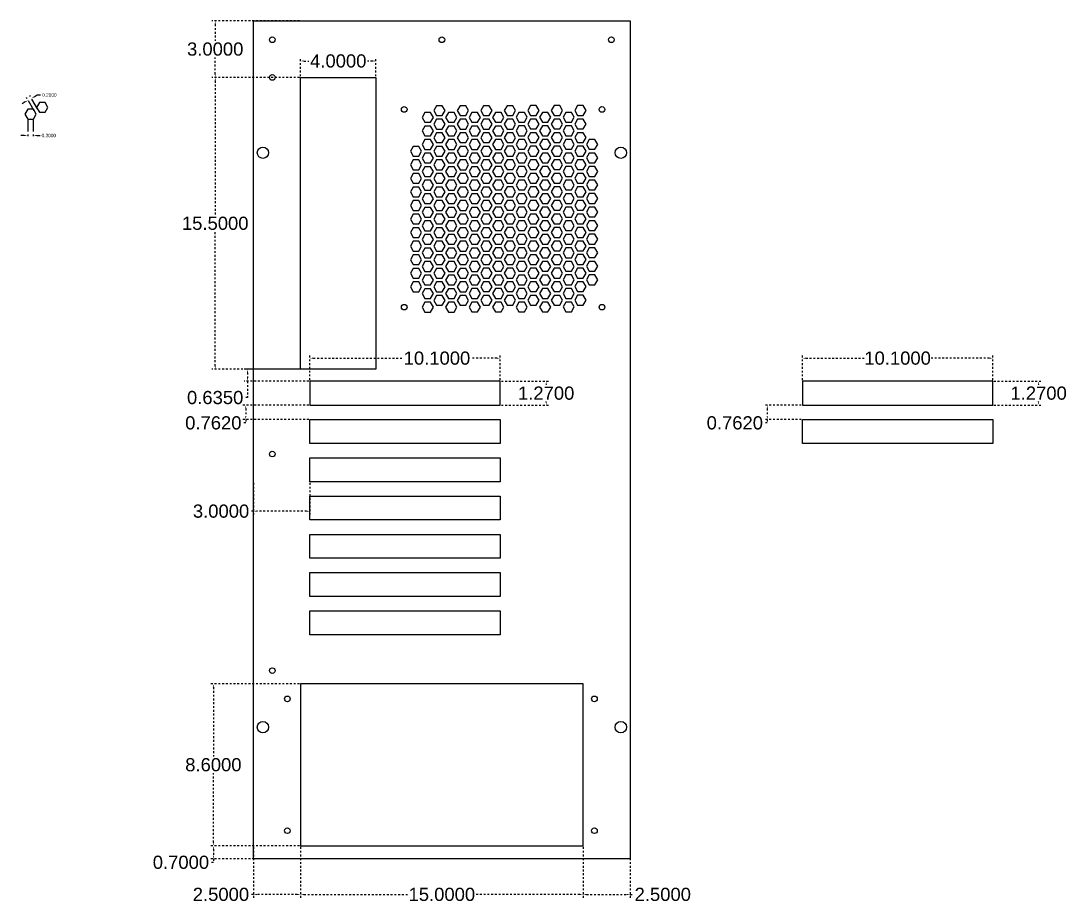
# Model space of a CAD drawing. Header units: millimetres. Extents: x 6 to 224, y 4 to 53.
# Drawn here: x 168.1 to 223.6, y 5.8 to 52.7 of the extents above; entities that cross this region are included whole.
import ezdxf

# ---------------------------------------------------------------- set-up
doc = ezdxf.new("R2010")
doc.units = ezdxf.units.MM
doc.header["$MEASUREMENT"] = 0
doc.linetypes.add('ACAD_ISO10W100', pattern=[18, 12, -3, 0, -3])
doc.layers.add('dim', color=3, linetype='ACAD_ISO10W100')
doc.layers.add('schita', color=2, linetype='Continuous')
doc.styles.get("Standard").update_dxf_attribs({"font": 'arial.ttf'})
doc.dimstyles.get("Standard").update_dxf_attribs({"dimtxt": 0.18, "dimasz": 0.18, "dimexe": 0.18, "dimexo": 0.0625, "dimgap": 0.09, "dimtad": 0, "dimtih": 1, "dimtoh": 1, "dimdec": 4, "dimzin": 0, "dimdsep": 46, "dimtxsty": 'Standard', "dimcen": 0.09, "dimadec": 0, "dimazin": 0, "dimtfac": 1, "dimtdec": 4, "dimtofl": 0, "dimtmove": 0, "dimatfit": 3, "dimfxl": 1, "dimtolj": 1, "dimtzin": 0, "dimarcsym": 0})

# ---------------------------------------------------------------- blocks, each defined once
blk = doc.blocks.new('*D5')
at = {"layer": 'dim', "color": 0, "lineweight": -2, "ltscale": 0.05, "transparency": 16777216}
for p, q in [((168.423, 47.383), (168.423, 46.391)), ((168.723, 47.383), (168.723, 46.391)), ((168.243, 46.571), (168.063, 46.571)), ((168.903, 46.571), (169.083, 46.571))]:
    blk.add_line(p, q, dxfattribs=at)
at = {"layer": 'dim', "color": 0, "ltscale": 0.05, "transparency": 16777216}
for points in [[(168.243, 46.601), (168.243, 46.541), (168.423, 46.571)], [(168.903, 46.601), (168.903, 46.541), (168.723, 46.571)]]:
    blk.add_solid(points, dxfattribs=at)
at = {"layer": 'dim', "color": 0, "ltscale": 0.05, "transparency": 16777216, "insert": (169.547, 46.571), "char_height": 0.18, "attachment_point": 5}
blk.add_mtext('\\A1;0.3000', dxfattribs=at)
blk = doc.blocks.new('*D6')
at = {"layer": 'dim', "color": 0, "lineweight": -2, "ltscale": 0.05, "transparency": 16777216}
for p, q in [((168.29, 48.353), (168.134, 48.263)), ((168.767, 47.889), (168.356, 48.599)), ((168.94, 47.989), (168.529, 48.699)), ((168.775, 48.634), (168.93, 48.724)), ((168.93, 48.724), (169.11, 48.724))]:
    blk.add_line(p, q, dxfattribs=at)
at = {"layer": 'dim', "color": 0, "ltscale": 0.05, "transparency": 16777216}
for points in [[(168.275, 48.379), (168.305, 48.327), (168.446, 48.443)], [(168.76, 48.66), (168.79, 48.608), (168.619, 48.544)]]:
    blk.add_solid(points, dxfattribs=at)
at = {"layer": 'dim', "color": 0, "ltscale": 0.05, "transparency": 16777216, "insert": (169.574, 48.724), "char_height": 0.18, "attachment_point": 5}
blk.add_mtext('\\A1;0.2000', dxfattribs=at)
blk = doc.blocks.new('*D7')
at = {"layer": 'dim', "color": 0, "lineweight": -2, "ltscale": 0.004, "transparency": 16777216}
for p, q in [((182.848, 49.658), (178.199, 49.658)), ((178.379, 49.478), (178.379, 42.355)), ((178.379, 34.338), (178.379, 41.46)), ((182.848, 34.158), (178.199, 34.158))]:
    blk.add_line(p, q, dxfattribs=at)
at = {"layer": 'dim', "color": 0, "ltscale": 0.004, "transparency": 16777216}
for points in [[(178.349, 49.478), (178.409, 49.478), (178.379, 49.658)], [(178.349, 34.338), (178.409, 34.338), (178.379, 34.158)]]:
    blk.add_solid(points, dxfattribs=at)
at = {"layer": 'dim', "color": 0, "ltscale": 0.004, "transparency": 16777216, "insert": (178.379, 41.908), "char_height": 0.7, "attachment_point": 5}
blk.add_mtext('\\A1;15.5000', dxfattribs=at)
blk = doc.blocks.new('*D8')
at = {"layer": 'dim', "color": 0, "lineweight": -2, "ltscale": 0.004, "transparency": 16777216}
for p, q in [((182.911, 49.72), (182.911, 50.708)), ((183.091, 50.528), (183.355, 50.528)), ((186.731, 50.528), (186.467, 50.528)), ((186.911, 49.72), (186.911, 50.708))]:
    blk.add_line(p, q, dxfattribs=at)
at = {"layer": 'dim', "color": 0, "ltscale": 0.004, "transparency": 16777216}
for points in [[(183.091, 50.558), (183.091, 50.498), (182.911, 50.528)], [(186.731, 50.558), (186.731, 50.498), (186.911, 50.528)]]:
    blk.add_solid(points, dxfattribs=at)
at = {"layer": 'dim', "color": 0, "ltscale": 0.004, "transparency": 16777216, "insert": (184.911, 50.528), "char_height": 0.7, "attachment_point": 5}
blk.add_mtext('\\A1;4.0000', dxfattribs=at)
blk = doc.blocks.new('*D9')
at = {"layer": 'dim', "color": 0, "lineweight": -2, "ltscale": 0.004, "transparency": 16777216}
for p, q in [((183.348, 34.158), (179.917, 34.158)), ((180.097, 33.978), (180.097, 33.703)), ((183.348, 33.523), (179.917, 33.523)), ((180.097, 33.523), (180.097, 32.655)), ((180.097, 32.655), (179.917, 32.655))]:
    blk.add_line(p, q, dxfattribs=at)
at = {"layer": 'dim', "color": 0, "ltscale": 0.004, "transparency": 16777216}
for points in [[(180.067, 33.978), (180.127, 33.978), (180.097, 34.158)], [(180.067, 33.703), (180.127, 33.703), (180.097, 33.523)]]:
    blk.add_solid(points, dxfattribs=at)
at = {"layer": 'dim', "color": 0, "ltscale": 0.004, "transparency": 16777216, "insert": (178.376, 32.655), "char_height": 0.7, "attachment_point": 5}
blk.add_mtext('\\A1;0.6350', dxfattribs=at)
blk = doc.blocks.new('*D10')
at = {"layer": 'dim', "color": 0, "lineweight": -2, "ltscale": 0.004, "transparency": 16777216}
for p, q in [((183.411, 33.585), (183.411, 34.928)), ((183.591, 34.748), (188.371, 34.748)), ((193.331, 34.748), (191.932, 34.748)), ((193.511, 33.585), (193.511, 34.928))]:
    blk.add_line(p, q, dxfattribs=at)
at = {"layer": 'dim', "color": 0, "ltscale": 0.004, "transparency": 16777216}
for points in [[(183.591, 34.778), (183.591, 34.718), (183.411, 34.748)], [(193.331, 34.778), (193.331, 34.718), (193.511, 34.748)]]:
    blk.add_solid(points, dxfattribs=at)
at = {"layer": 'dim', "color": 0, "ltscale": 0.004, "transparency": 16777216, "insert": (190.152, 34.748), "char_height": 0.7, "attachment_point": 5}
blk.add_mtext('\\A1;10.1000', dxfattribs=at)
blk = doc.blocks.new('*D11')
at = {"layer": 'dim', "color": 0, "lineweight": -2, "ltscale": 0.004, "transparency": 16777216}
for p, q in [((193.573, 33.523), (196.129, 33.523)), ((195.949, 33.343), (195.949, 33.335)), ((193.573, 32.253), (196.129, 32.253)), ((195.949, 32.433), (195.949, 32.44))]:
    blk.add_line(p, q, dxfattribs=at)
at = {"layer": 'dim', "color": 0, "ltscale": 0.004, "transparency": 16777216}
for points in [[(195.919, 33.343), (195.979, 33.343), (195.949, 33.523)], [(195.919, 32.433), (195.979, 32.433), (195.949, 32.253)]]:
    blk.add_solid(points, dxfattribs=at)
at = {"layer": 'dim', "color": 0, "ltscale": 0.004, "transparency": 16777216, "insert": (195.949, 32.888), "char_height": 0.7, "attachment_point": 5}
blk.add_mtext('\\A1;1.2700', dxfattribs=at)
blk = doc.blocks.new('*D12')
at = {"layer": 'dim', "color": 0, "lineweight": -2, "ltscale": 0.004, "transparency": 16777216}
for p, q in [((183.348, 32.253), (179.82, 32.253)), ((180, 32.073), (180, 31.671)), ((183.348, 31.491), (179.82, 31.491)), ((180, 31.311), (179.82, 31.311)), ((180, 31.491), (180, 31.311))]:
    blk.add_line(p, q, dxfattribs=at)
at = {"layer": 'dim', "color": 0, "ltscale": 0.004, "transparency": 16777216}
for points in [[(179.97, 32.073), (180.03, 32.073), (180, 32.253)], [(179.97, 31.671), (180.03, 31.671), (180, 31.491)]]:
    blk.add_solid(points, dxfattribs=at)
at = {"layer": 'dim', "color": 0, "ltscale": 0.004, "transparency": 16777216, "insert": (178.279, 31.311), "char_height": 0.7, "attachment_point": 5}
blk.add_mtext('\\A1;0.7620', dxfattribs=at)
blk = doc.blocks.new('*D13')
at = {"layer": 'dim', "color": 0, "lineweight": -2, "ltscale": 0.004, "transparency": 16777216}
for p, q in [((182.848, 17.458), (178.101, 17.458)), ((178.281, 17.278), (178.281, 13.605)), ((178.281, 9.038), (178.281, 12.71)), ((182.848, 8.858), (178.101, 8.858))]:
    blk.add_line(p, q, dxfattribs=at)
at = {"layer": 'dim', "color": 0, "ltscale": 0.004, "transparency": 16777216}
for points in [[(178.251, 17.278), (178.311, 17.278), (178.281, 17.458)], [(178.251, 9.038), (178.311, 9.038), (178.281, 8.858)]]:
    blk.add_solid(points, dxfattribs=at)
at = {"layer": 'dim', "color": 0, "ltscale": 0.004, "transparency": 16777216, "insert": (178.281, 13.158), "char_height": 0.7, "attachment_point": 5}
blk.add_mtext('\\A1;8.6000', dxfattribs=at)
blk = doc.blocks.new('*D14')
at = {"layer": 'dim', "color": 0, "lineweight": -2, "ltscale": 0.004, "transparency": 16777216}
for p, q in [((182.848, 8.858), (178.101, 8.858)), ((178.281, 8.678), (178.281, 8.338)), ((182.848, 8.158), (178.101, 8.158)), ((178.281, 7.978), (178.101, 7.978)), ((178.281, 8.158), (178.281, 7.978))]:
    blk.add_line(p, q, dxfattribs=at)
at = {"layer": 'dim', "color": 0, "ltscale": 0.004, "transparency": 16777216}
for points in [[(178.251, 8.678), (178.311, 8.678), (178.281, 8.858)], [(178.251, 8.338), (178.311, 8.338), (178.281, 8.158)]]:
    blk.add_solid(points, dxfattribs=at)
at = {"layer": 'dim', "color": 0, "ltscale": 0.004, "transparency": 16777216, "insert": (176.559, 7.978), "char_height": 0.7, "attachment_point": 5}
blk.add_mtext('\\A1;0.7000', dxfattribs=at)
blk = doc.blocks.new('*D15')
at = {"layer": 'dim', "color": 0, "lineweight": -2, "ltscale": 0.004, "transparency": 16777216}
for p, q in [((182.911, 8.795), (182.911, 6.094)), ((197.911, 8.795), (197.911, 6.094)), ((183.091, 6.274), (188.63, 6.274)), ((197.731, 6.274), (192.192, 6.274))]:
    blk.add_line(p, q, dxfattribs=at)
at = {"layer": 'dim', "color": 0, "ltscale": 0.004, "transparency": 16777216}
for points in [[(183.091, 6.304), (183.091, 6.244), (182.911, 6.274)], [(197.731, 6.304), (197.731, 6.244), (197.911, 6.274)]]:
    blk.add_solid(points, dxfattribs=at)
at = {"layer": 'dim', "color": 0, "ltscale": 0.004, "transparency": 16777216, "insert": (190.411, 6.274), "char_height": 0.7, "attachment_point": 5}
blk.add_mtext('\\A1;15.0000', dxfattribs=at)
blk = doc.blocks.new('*D16')
at = {"layer": 'dim', "color": 0, "lineweight": -2, "ltscale": 0.004, "transparency": 16777216}
for p, q in [((180.411, 8.795), (180.411, 6.094)), ((182.911, 8.795), (182.911, 6.094)), ((180.411, 6.274), (180.231, 6.274)), ((182.731, 6.274), (180.591, 6.274))]:
    blk.add_line(p, q, dxfattribs=at)
at = {"layer": 'dim', "color": 0, "ltscale": 0.004, "transparency": 16777216}
for points in [[(180.591, 6.304), (180.591, 6.244), (180.411, 6.274)], [(182.731, 6.304), (182.731, 6.244), (182.911, 6.274)]]:
    blk.add_solid(points, dxfattribs=at)
at = {"layer": 'dim', "color": 0, "ltscale": 0.004, "transparency": 16777216, "insert": (178.683, 6.274), "char_height": 0.7, "attachment_point": 5}
blk.add_mtext('\\A1;2.5000', dxfattribs=at)
blk = doc.blocks.new('*D17')
at = {"layer": 'dim', "color": 0, "lineweight": -2, "ltscale": 0.004, "transparency": 16777216}
for p, q in [((197.911, 8.795), (197.911, 6.094)), ((200.411, 8.795), (200.411, 6.094)), ((198.091, 6.274), (200.231, 6.274)), ((200.411, 6.274), (200.591, 6.274))]:
    blk.add_line(p, q, dxfattribs=at)
at = {"layer": 'dim', "color": 0, "ltscale": 0.004, "transparency": 16777216}
for points in [[(198.091, 6.304), (198.091, 6.244), (197.911, 6.274)], [(200.231, 6.304), (200.231, 6.244), (200.411, 6.274)]]:
    blk.add_solid(points, dxfattribs=at)
at = {"layer": 'dim', "color": 0, "ltscale": 0.004, "transparency": 16777216, "insert": (202.139, 6.274), "char_height": 0.7, "attachment_point": 5}
blk.add_mtext('\\A1;2.5000', dxfattribs=at)
blk = doc.blocks.new('*D18')
at = {"layer": 'dim', "color": 0, "lineweight": -2, "ltscale": 0.004, "transparency": 16777216}
for p, q in [((209.555, 33.585), (209.555, 34.928)), ((209.735, 34.748), (212.824, 34.748)), ((219.475, 34.748), (216.386, 34.748)), ((219.655, 33.585), (219.655, 34.928))]:
    blk.add_line(p, q, dxfattribs=at)
at = {"layer": 'dim', "color": 0, "ltscale": 0.004, "transparency": 16777216}
for points in [[(209.735, 34.778), (209.735, 34.718), (209.555, 34.748)], [(219.475, 34.778), (219.475, 34.718), (219.655, 34.748)]]:
    blk.add_solid(points, dxfattribs=at)
at = {"layer": 'dim', "color": 0, "ltscale": 0.004, "transparency": 16777216, "insert": (214.605, 34.748), "char_height": 0.7, "attachment_point": 5}
blk.add_mtext('\\A1;10.1000', dxfattribs=at)
blk = doc.blocks.new('*D19')
at = {"layer": 'dim', "color": 0, "lineweight": -2, "ltscale": 0.004, "transparency": 16777216}
for p, q in [((219.717, 33.523), (222.273, 33.523)), ((222.093, 33.343), (222.093, 33.335)), ((219.717, 32.253), (222.273, 32.253)), ((222.093, 32.433), (222.093, 32.44))]:
    blk.add_line(p, q, dxfattribs=at)
at = {"layer": 'dim', "color": 0, "ltscale": 0.004, "transparency": 16777216}
for points in [[(222.063, 33.343), (222.123, 33.343), (222.093, 33.523)], [(222.063, 32.433), (222.123, 32.433), (222.093, 32.253)]]:
    blk.add_solid(points, dxfattribs=at)
at = {"layer": 'dim', "color": 0, "ltscale": 0.004, "transparency": 16777216, "insert": (222.093, 32.888), "char_height": 0.7, "attachment_point": 5}
blk.add_mtext('\\A1;1.2700', dxfattribs=at)
blk = doc.blocks.new('*D20')
at = {"layer": 'dim', "color": 0, "lineweight": -2, "ltscale": 0.004, "transparency": 16777216}
for p, q in [((209.492, 32.253), (207.506, 32.253)), ((207.686, 32.073), (207.686, 31.671)), ((209.492, 31.491), (207.506, 31.491)), ((207.686, 31.311), (207.506, 31.311)), ((207.686, 31.491), (207.686, 31.311))]:
    blk.add_line(p, q, dxfattribs=at)
at = {"layer": 'dim', "color": 0, "ltscale": 0.004, "transparency": 16777216}
for points in [[(207.656, 32.073), (207.716, 32.073), (207.686, 32.253)], [(207.656, 31.671), (207.716, 31.671), (207.686, 31.491)]]:
    blk.add_solid(points, dxfattribs=at)
at = {"layer": 'dim', "color": 0, "ltscale": 0.004, "transparency": 16777216, "insert": (205.964, 31.311), "char_height": 0.7, "attachment_point": 5}
blk.add_mtext('\\A1;0.7620', dxfattribs=at)
blk = doc.blocks.new('*D21')
at = {"layer": 'dim', "color": 0, "lineweight": -2, "ltscale": 0.004, "transparency": 16777216}
for p, q in [((182.848, 52.658), (178.199, 52.658)), ((178.379, 52.478), (178.379, 51.605)), ((178.379, 49.838), (178.379, 50.71)), ((182.848, 49.658), (178.199, 49.658))]:
    blk.add_line(p, q, dxfattribs=at)
at = {"layer": 'dim', "color": 0, "ltscale": 0.004, "transparency": 16777216}
for points in [[(178.349, 52.478), (178.409, 52.478), (178.379, 52.658)], [(178.349, 49.838), (178.409, 49.838), (178.379, 49.658)]]:
    blk.add_solid(points, dxfattribs=at)
at = {"layer": 'dim', "color": 0, "ltscale": 0.004, "transparency": 16777216, "insert": (178.379, 51.158), "char_height": 0.7, "attachment_point": 5}
blk.add_mtext('\\A1;3.0000', dxfattribs=at)
blk = doc.blocks.new('*D22')
at = {"layer": 'dim', "color": 0, "lineweight": -2, "ltscale": 0.004, "transparency": 16777216}
for p, q in [((180.411, 28.126), (180.411, 26.443)), ((183.411, 28.126), (183.411, 26.443)), ((180.411, 26.623), (180.231, 26.623)), ((183.231, 26.623), (180.591, 26.623))]:
    blk.add_line(p, q, dxfattribs=at)
at = {"layer": 'dim', "color": 0, "ltscale": 0.004, "transparency": 16777216}
for points in [[(180.591, 26.653), (180.591, 26.593), (180.411, 26.623)], [(183.231, 26.653), (183.231, 26.593), (183.411, 26.623)]]:
    blk.add_solid(points, dxfattribs=at)
at = {"layer": 'dim', "color": 0, "ltscale": 0.004, "transparency": 16777216, "insert": (178.689, 26.623), "char_height": 0.7, "attachment_point": 5}
blk.add_mtext('\\A1;3.0000', dxfattribs=at)

msp = doc.modelspace()

# ---------------------------------------------------------------- linework, layer by layer
at = {"layer": 'schita', "ltscale": 0.05}
for points in [[(200.41086, 8.15783), (180.41086, 8.15783), (180.41086, 18.65783), (180.41086, 20.15783), (180.41086, 40.65783), (180.41086, 42.15783), (180.41086, 52.65783), (200.41086, 52.65783), (200.41086, 42.15783), (200.41086, 40.65783), (200.41086, 20.15783), (200.41086, 18.65783)], [(186.91086, 49.65783), (186.91086, 34.15783), (182.91086, 34.15783), (182.91086, 49.65783)], [(169.04647, 47.80509), (169.34647, 47.80509), (169.49647, 48.0649), (169.34647, 48.32471), (169.04647, 48.32471), (168.89647, 48.0649)], [(168.42342, 47.44502), (168.72342, 47.44502), (168.87342, 47.70482), (168.72342, 47.96463), (168.42342, 47.96463), (168.27342, 47.70482)], [(189.51086, 47.27263), (189.81086, 47.27263), (189.96086, 47.53244), (189.81086, 47.79225), (189.51086, 47.79225), (189.36086, 47.53244)], [(190.1339, 47.63271), (190.4339, 47.63271), (190.5839, 47.89252), (190.4339, 48.15232), (190.1339, 48.15232), (189.9839, 47.89252)], [(190.75778, 47.27407), (191.05778, 47.27407), (191.20778, 47.53388), (191.05778, 47.79369), (190.75778, 47.79369), (190.60778, 47.53388)], [(191.38083, 47.63415), (191.68083, 47.63415), (191.83083, 47.89396), (191.68083, 48.15376), (191.38083, 48.15376), (191.23083, 47.89396)], [(192.0047, 47.27551), (192.3047, 47.27551), (192.4547, 47.53532), (192.3047, 47.79513), (192.0047, 47.79513), (191.8547, 47.53532)], [(192.62775, 47.63559), (192.92775, 47.63559), (193.07775, 47.89539), (192.92775, 48.1552), (192.62775, 48.1552), (192.47775, 47.89539)], [(193.25163, 47.27695), (193.55163, 47.27695), (193.70163, 47.53676), (193.55163, 47.79657), (193.25163, 47.79657), (193.10163, 47.53676)], [(193.87467, 47.63703), (194.17467, 47.63703), (194.32467, 47.89683), (194.17467, 48.15664), (193.87467, 48.15664), (193.72467, 47.89683)], [(194.49855, 47.27839), (194.79855, 47.27839), (194.94855, 47.5382), (194.79855, 47.79801), (194.49855, 47.79801), (194.34855, 47.5382)], [(195.1216, 47.63847), (195.4216, 47.63847), (195.5716, 47.89827), (195.4216, 48.15808), (195.1216, 48.15808), (194.9716, 47.89827)], [(195.74547, 47.27983), (196.04547, 47.27983), (196.19547, 47.53964), (196.04547, 47.79945), (195.74547, 47.79945), (195.59547, 47.53964)], [(196.36852, 47.63991), (196.66852, 47.63991), (196.81852, 47.89971), (196.66852, 48.15952), (196.36852, 48.15952), (196.21852, 47.89971)], [(196.9924, 47.28127), (197.2924, 47.28127), (197.4424, 47.54108), (197.2924, 47.80089), (196.9924, 47.80089), (196.8424, 47.54108)], [(197.61545, 47.64135), (197.91545, 47.64135), (198.06545, 47.90115), (197.91545, 48.16096), (197.61545, 48.16096), (197.46545, 47.90115)], [(190.1339, 46.91309), (190.4339, 46.91309), (190.5839, 47.1729), (190.4339, 47.43271), (190.1339, 47.43271), (189.9839, 47.1729)], [(191.38083, 46.91453), (191.68083, 46.91453), (191.83083, 47.17434), (191.68083, 47.43415), (191.38083, 47.43415), (191.23083, 47.17434)], [(192.62775, 46.91597), (192.92775, 46.91597), (193.07775, 47.17578), (192.92775, 47.43559), (192.62775, 47.43559), (192.47775, 47.17578)], [(193.87467, 46.91741), (194.17467, 46.91741), (194.32467, 47.17722), (194.17467, 47.43703), (193.87467, 47.43703), (193.72467, 47.17722)], [(195.1216, 46.91885), (195.4216, 46.91885), (195.5716, 47.17866), (195.4216, 47.43847), (195.1216, 47.43847), (194.9716, 47.17866)], [(196.36852, 46.92029), (196.66852, 46.92029), (196.81852, 47.1801), (196.66852, 47.43991), (196.36852, 47.43991), (196.21852, 47.1801)], [(197.61545, 46.92173), (197.91545, 46.92173), (198.06545, 47.18154), (197.91545, 47.44135), (197.61545, 47.44135), (197.46545, 47.18154)], [(189.51086, 46.55302), (189.81086, 46.55302), (189.96086, 46.81283), (189.81086, 47.07263), (189.51086, 47.07263), (189.36086, 46.81283)], [(190.1339, 46.19348), (190.4339, 46.19348), (190.5839, 46.45329), (190.4339, 46.71309), (190.1339, 46.71309), (189.9839, 46.45329)], [(190.75778, 46.55446), (191.05778, 46.55446), (191.20778, 46.81426), (191.05778, 47.07407), (190.75778, 47.07407), (190.60778, 46.81426)], [(191.38083, 46.19492), (191.68083, 46.19492), (191.83083, 46.45472), (191.68083, 46.71453), (191.38083, 46.71453), (191.23083, 46.45472)], [(192.0047, 46.5559), (192.3047, 46.5559), (192.4547, 46.8157), (192.3047, 47.07551), (192.0047, 47.07551), (191.8547, 46.8157)], [(192.62775, 46.19636), (192.92775, 46.19636), (193.07775, 46.45616), (192.92775, 46.71597), (192.62775, 46.71597), (192.47775, 46.45616)], [(193.25163, 46.55734), (193.55163, 46.55734), (193.70163, 46.81714), (193.55163, 47.07695), (193.25163, 47.07695), (193.10163, 46.81714)], [(193.87467, 46.1978), (194.17467, 46.1978), (194.32467, 46.4576), (194.17467, 46.71741), (193.87467, 46.71741), (193.72467, 46.4576)], [(194.49855, 46.55878), (194.79855, 46.55878), (194.94855, 46.81858), (194.79855, 47.07839), (194.49855, 47.07839), (194.34855, 46.81858)], [(195.1216, 46.19924), (195.4216, 46.19924), (195.5716, 46.45904), (195.4216, 46.71885), (195.1216, 46.71885), (194.9716, 46.45904)], [(195.74547, 46.56022), (196.04547, 46.56022), (196.19547, 46.82002), (196.04547, 47.07983), (195.74547, 47.07983), (195.59547, 46.82002)], [(196.36852, 46.20068), (196.66852, 46.20068), (196.81852, 46.46048), (196.66852, 46.72029), (196.36852, 46.72029), (196.21852, 46.46048)], [(196.9924, 46.56166), (197.2924, 46.56166), (197.4424, 46.82146), (197.2924, 47.08127), (196.9924, 47.08127), (196.8424, 46.82146)], [(197.61545, 46.20211), (197.91545, 46.20211), (198.06545, 46.46192), (197.91545, 46.72173), (197.61545, 46.72173), (197.46545, 46.46192)], [(189.51086, 45.8334), (189.81086, 45.8334), (189.96086, 46.09321), (189.81086, 46.35302), (189.51086, 46.35302), (189.36086, 46.09321)], [(190.75778, 45.83484), (191.05778, 45.83484), (191.20778, 46.09465), (191.05778, 46.35446), (190.75778, 46.35446), (190.60778, 46.09465)], [(192.0047, 45.83628), (192.3047, 45.83628), (192.4547, 46.09609), (192.3047, 46.3559), (192.0047, 46.3559), (191.8547, 46.09609)], [(193.25163, 45.83772), (193.55163, 45.83772), (193.70163, 46.09753), (193.55163, 46.35734), (193.25163, 46.35734), (193.10163, 46.09753)], [(194.49855, 45.83916), (194.79855, 45.83916), (194.94855, 46.09897), (194.79855, 46.35878), (194.49855, 46.35878), (194.34855, 46.09897)], [(195.74547, 45.8406), (196.04547, 45.8406), (196.19547, 46.10041), (196.04547, 46.36022), (195.74547, 46.36022), (195.59547, 46.10041)], [(196.9924, 45.84204), (197.2924, 45.84204), (197.4424, 46.10185), (197.2924, 46.36166), (196.9924, 46.36166), (196.8424, 46.10185)], [(198.23932, 45.84348), (198.53932, 45.84348), (198.68932, 46.10329), (198.53932, 46.36309), (198.23932, 46.36309), (198.08932, 46.10329)], [(188.88781, 45.47333), (189.18781, 45.47333), (189.33781, 45.73314), (189.18781, 45.99294), (188.88781, 45.99294), (188.73781, 45.73314)], [(189.51086, 45.11379), (189.81086, 45.11379), (189.96086, 45.37359), (189.81086, 45.6334), (189.51086, 45.6334), (189.36086, 45.37359)], [(190.1339, 45.47386), (190.4339, 45.47386), (190.5839, 45.73367), (190.4339, 45.99348), (190.1339, 45.99348), (189.9839, 45.73367)], [(190.75778, 45.11523), (191.05778, 45.11523), (191.20778, 45.37503), (191.05778, 45.63484), (190.75778, 45.63484), (190.60778, 45.37503)], [(191.38083, 45.4753), (191.68083, 45.4753), (191.83083, 45.73511), (191.68083, 45.99492), (191.38083, 45.99492), (191.23083, 45.73511)], [(192.0047, 45.11667), (192.3047, 45.11667), (192.4547, 45.37647), (192.3047, 45.63628), (192.0047, 45.63628), (191.8547, 45.37647)], [(192.62775, 45.47674), (192.92775, 45.47674), (193.07775, 45.73655), (192.92775, 45.99636), (192.62775, 45.99636), (192.47775, 45.73655)], [(193.25163, 45.11811), (193.55163, 45.11811), (193.70163, 45.37791), (193.55163, 45.63772), (193.25163, 45.63772), (193.10163, 45.37791)], [(193.87467, 45.47818), (194.17467, 45.47818), (194.32467, 45.73799), (194.17467, 45.9978), (193.87467, 45.9978), (193.72467, 45.73799)], [(194.49855, 45.11955), (194.79855, 45.11955), (194.94855, 45.37935), (194.79855, 45.63916), (194.49855, 45.63916), (194.34855, 45.37935)], [(195.1216, 45.47962), (195.4216, 45.47962), (195.5716, 45.73943), (195.4216, 45.99924), (195.1216, 45.99924), (194.9716, 45.73943)], [(195.74547, 45.12099), (196.04547, 45.12099), (196.19547, 45.38079), (196.04547, 45.6406), (195.74547, 45.6406), (195.59547, 45.38079)], [(196.36852, 45.48106), (196.66852, 45.48106), (196.81852, 45.74087), (196.66852, 46.00068), (196.36852, 46.00068), (196.21852, 45.74087)], [(196.9924, 45.12242), (197.2924, 45.12242), (197.4424, 45.38223), (197.2924, 45.64204), (196.9924, 45.64204), (196.8424, 45.38223)], [(197.61545, 45.4825), (197.91545, 45.4825), (198.06545, 45.74231), (197.91545, 46.00211), (197.61545, 46.00211), (197.46545, 45.74231)], [(198.23932, 45.12386), (198.53932, 45.12386), (198.68932, 45.38367), (198.53932, 45.64348), (198.23932, 45.64348), (198.08932, 45.38367)], [(188.88781, 44.75371), (189.18781, 44.75371), (189.33781, 45.01352), (189.18781, 45.27333), (188.88781, 45.27333), (188.73781, 45.01352)], [(190.1339, 44.75425), (190.4339, 44.75425), (190.5839, 45.01405), (190.4339, 45.27386), (190.1339, 45.27386), (189.9839, 45.01405)], [(191.38083, 44.75569), (191.68083, 44.75569), (191.83083, 45.01549), (191.68083, 45.2753), (191.38083, 45.2753), (191.23083, 45.01549)], [(192.62775, 44.75713), (192.92775, 44.75713), (193.07775, 45.01693), (192.92775, 45.27674), (192.62775, 45.27674), (192.47775, 45.01693)], [(193.87467, 44.75857), (194.17467, 44.75857), (194.32467, 45.01837), (194.17467, 45.27818), (193.87467, 45.27818), (193.72467, 45.01837)], [(195.1216, 44.76001), (195.4216, 44.76001), (195.5716, 45.01981), (195.4216, 45.27962), (195.1216, 45.27962), (194.9716, 45.01981)], [(196.36852, 44.76144), (196.66852, 44.76144), (196.81852, 45.02125), (196.66852, 45.28106), (196.36852, 45.28106), (196.21852, 45.02125)], [(197.61545, 44.76288), (197.91545, 44.76288), (198.06545, 45.02269), (197.91545, 45.2825), (197.61545, 45.2825), (197.46545, 45.02269)], [(188.88781, 44.0341), (189.18781, 44.0341), (189.33781, 44.2939), (189.18781, 44.55371), (188.88781, 44.55371), (188.73781, 44.2939)], [(189.51086, 44.39417), (189.81086, 44.39417), (189.96086, 44.65398), (189.81086, 44.91379), (189.51086, 44.91379), (189.36086, 44.65398)], [(190.1339, 44.03463), (190.4339, 44.03463), (190.5839, 44.29444), (190.4339, 44.55425), (190.1339, 44.55425), (189.9839, 44.29444)], [(190.75778, 44.39561), (191.05778, 44.39561), (191.20778, 44.65542), (191.05778, 44.91523), (190.75778, 44.91523), (190.60778, 44.65542)], [(191.38083, 44.03607), (191.68083, 44.03607), (191.83083, 44.29588), (191.68083, 44.55569), (191.38083, 44.55569), (191.23083, 44.29588)], [(192.0047, 44.39705), (192.3047, 44.39705), (192.4547, 44.65686), (192.3047, 44.91667), (192.0047, 44.91667), (191.8547, 44.65686)], [(192.62775, 44.03751), (192.92775, 44.03751), (193.07775, 44.29732), (192.92775, 44.55713), (192.62775, 44.55713), (192.47775, 44.29732)], [(193.25163, 44.39849), (193.55163, 44.39849), (193.70163, 44.6583), (193.55163, 44.91811), (193.25163, 44.91811), (193.10163, 44.6583)], [(193.87467, 44.03895), (194.17467, 44.03895), (194.32467, 44.29876), (194.17467, 44.55857), (193.87467, 44.55857), (193.72467, 44.29876)], [(194.49855, 44.39993), (194.79855, 44.39993), (194.94855, 44.65974), (194.79855, 44.91955), (194.49855, 44.91955), (194.34855, 44.65974)], [(195.1216, 44.04039), (195.4216, 44.04039), (195.5716, 44.3002), (195.4216, 44.56001), (195.1216, 44.56001), (194.9716, 44.3002)], [(195.74547, 44.40137), (196.04547, 44.40137), (196.19547, 44.66118), (196.04547, 44.92099), (195.74547, 44.92099), (195.59547, 44.66118)], [(196.36852, 44.04183), (196.66852, 44.04183), (196.81852, 44.30164), (196.66852, 44.56144), (196.36852, 44.56144), (196.21852, 44.30164)], [(196.9924, 44.40281), (197.2924, 44.40281), (197.4424, 44.66262), (197.2924, 44.92242), (196.9924, 44.92242), (196.8424, 44.66262)], [(197.61545, 44.04327), (197.91545, 44.04327), (198.06545, 44.30308), (197.91545, 44.56288), (197.61545, 44.56288), (197.46545, 44.30308)], [(198.23932, 44.40425), (198.53932, 44.40425), (198.68932, 44.66406), (198.53932, 44.92386), (198.23932, 44.92386), (198.08932, 44.66406)], [(189.51086, 43.67456), (189.81086, 43.67456), (189.96086, 43.93436), (189.81086, 44.19417), (189.51086, 44.19417), (189.36086, 43.93436)], [(190.75778, 43.676), (191.05778, 43.676), (191.20778, 43.9358), (191.05778, 44.19561), (190.75778, 44.19561), (190.60778, 43.9358)], [(191.38083, 43.31646), (191.68083, 43.31646), (191.83083, 43.57626), (191.68083, 43.83607), (191.38083, 43.83607), (191.23083, 43.57626)], [(192.0047, 43.67744), (192.3047, 43.67744), (192.4547, 43.93724), (192.3047, 44.19705), (192.0047, 44.19705), (191.8547, 43.93724)], [(192.62775, 43.3179), (192.92775, 43.3179), (193.07775, 43.5777), (192.92775, 43.83751), (192.62775, 43.83751), (192.47775, 43.5777)], [(193.25163, 43.67888), (193.55163, 43.67888), (193.70163, 43.93868), (193.55163, 44.19849), (193.25163, 44.19849), (193.10163, 43.93868)], [(193.87467, 43.31934), (194.17467, 43.31934), (194.32467, 43.57914), (194.17467, 43.83895), (193.87467, 43.83895), (193.72467, 43.57914)], [(194.49855, 43.68031), (194.79855, 43.68031), (194.94855, 43.94012), (194.79855, 44.19993), (194.49855, 44.19993), (194.34855, 43.94012)], [(195.1216, 43.32077), (195.4216, 43.32077), (195.5716, 43.58058), (195.4216, 43.84039), (195.1216, 43.84039), (194.9716, 43.58058)], [(195.74547, 43.68175), (196.04547, 43.68175), (196.19547, 43.94156), (196.04547, 44.20137), (195.74547, 44.20137), (195.59547, 43.94156)], [(196.36852, 43.32221), (196.66852, 43.32221), (196.81852, 43.58202), (196.66852, 43.84183), (196.36852, 43.84183), (196.21852, 43.58202)], [(196.9924, 43.68319), (197.2924, 43.68319), (197.4424, 43.943), (197.2924, 44.20281), (196.9924, 44.20281), (196.8424, 43.943)], [(197.61545, 43.32365), (197.91545, 43.32365), (198.06545, 43.58346), (197.91545, 43.84327), (197.61545, 43.84327), (197.46545, 43.58346)], [(198.23932, 43.68463), (198.53932, 43.68463), (198.68932, 43.94444), (198.53932, 44.20425), (198.23932, 44.20425), (198.08932, 43.94444)], [(188.88781, 43.31448), (189.18781, 43.31448), (189.33781, 43.57429), (189.18781, 43.8341), (188.88781, 43.8341), (188.73781, 43.57429)], [(189.51086, 42.95494), (189.81086, 42.95494), (189.96086, 43.21475), (189.81086, 43.47456), (189.51086, 43.47456), (189.36086, 43.21475)], [(190.1339, 43.31502), (190.4339, 43.31502), (190.5839, 43.57482), (190.4339, 43.83463), (190.1339, 43.83463), (189.9839, 43.57482)], [(190.75778, 42.95638), (191.05778, 42.95638), (191.20778, 43.21619), (191.05778, 43.476), (190.75778, 43.476), (190.60778, 43.21619)], [(192.0047, 42.95782), (192.3047, 42.95782), (192.4547, 43.21763), (192.3047, 43.47744), (192.0047, 43.47744), (191.8547, 43.21763)], [(193.25163, 42.95926), (193.55163, 42.95926), (193.70163, 43.21907), (193.55163, 43.47888), (193.25163, 43.47888), (193.10163, 43.21907)], [(194.49855, 42.9607), (194.79855, 42.9607), (194.94855, 43.22051), (194.79855, 43.48031), (194.49855, 43.48031), (194.34855, 43.22051)], [(195.74547, 42.96214), (196.04547, 42.96214), (196.19547, 43.22195), (196.04547, 43.48175), (195.74547, 43.48175), (195.59547, 43.22195)], [(196.9924, 42.96358), (197.2924, 42.96358), (197.4424, 43.22339), (197.2924, 43.48319), (196.9924, 43.48319), (196.8424, 43.22339)], [(198.23932, 42.96502), (198.53932, 42.96502), (198.68932, 43.22483), (198.53932, 43.48463), (198.23932, 43.48463), (198.08932, 43.22483)], [(188.88781, 42.59487), (189.18781, 42.59487), (189.33781, 42.85467), (189.18781, 43.11448), (188.88781, 43.11448), (188.73781, 42.85467)], [(189.51086, 42.23533), (189.81086, 42.23533), (189.96086, 42.49513), (189.81086, 42.75494), (189.51086, 42.75494), (189.36086, 42.49513)], [(190.1339, 42.5954), (190.4339, 42.5954), (190.5839, 42.85521), (190.4339, 43.11502), (190.1339, 43.11502), (189.9839, 42.85521)], [(190.75778, 42.23677), (191.05778, 42.23677), (191.20778, 42.49657), (191.05778, 42.75638), (190.75778, 42.75638), (190.60778, 42.49657)], [(191.38083, 42.59684), (191.68083, 42.59684), (191.83083, 42.85665), (191.68083, 43.11646), (191.38083, 43.11646), (191.23083, 42.85665)], [(192.0047, 42.23821), (192.3047, 42.23821), (192.4547, 42.49801), (192.3047, 42.75782), (192.0047, 42.75782), (191.8547, 42.49801)], [(192.62775, 42.59828), (192.92775, 42.59828), (193.07775, 42.85809), (192.92775, 43.1179), (192.62775, 43.1179), (192.47775, 42.85809)], [(193.25163, 42.23964), (193.55163, 42.23964), (193.70163, 42.49945), (193.55163, 42.75926), (193.25163, 42.75926), (193.10163, 42.49945)], [(193.87467, 42.59972), (194.17467, 42.59972), (194.32467, 42.85953), (194.17467, 43.11934), (193.87467, 43.11934), (193.72467, 42.85953)], [(194.49855, 42.24108), (194.79855, 42.24108), (194.94855, 42.50089), (194.79855, 42.7607), (194.49855, 42.7607), (194.34855, 42.50089)], [(195.1216, 42.60116), (195.4216, 42.60116), (195.5716, 42.86097), (195.4216, 43.12077), (195.1216, 43.12077), (194.9716, 42.86097)], [(195.74547, 42.24252), (196.04547, 42.24252), (196.19547, 42.50233), (196.04547, 42.76214), (195.74547, 42.76214), (195.59547, 42.50233)], [(196.36852, 42.6026), (196.66852, 42.6026), (196.81852, 42.86241), (196.66852, 43.12221), (196.36852, 43.12221), (196.21852, 42.86241)], [(196.9924, 42.24396), (197.2924, 42.24396), (197.4424, 42.50377), (197.2924, 42.76358), (196.9924, 42.76358), (196.8424, 42.50377)], [(197.61545, 42.60404), (197.91545, 42.60404), (198.06545, 42.86385), (197.91545, 43.12365), (197.61545, 43.12365), (197.46545, 42.86385)], [(198.23932, 42.2454), (198.53932, 42.2454), (198.68932, 42.50521), (198.53932, 42.76502), (198.23932, 42.76502), (198.08932, 42.50521)], [(188.88781, 41.87525), (189.18781, 41.87525), (189.33781, 42.13506), (189.18781, 42.39487), (188.88781, 42.39487), (188.73781, 42.13506)], [(190.1339, 41.87579), (190.4339, 41.87579), (190.5839, 42.13559), (190.4339, 42.3954), (190.1339, 42.3954), (189.9839, 42.13559)], [(191.38083, 41.87723), (191.68083, 41.87723), (191.83083, 42.13703), (191.68083, 42.39684), (191.38083, 42.39684), (191.23083, 42.13703)], [(192.62775, 41.87867), (192.92775, 41.87867), (193.07775, 42.13847), (192.92775, 42.39828), (192.62775, 42.39828), (192.47775, 42.13847)], [(193.87467, 41.8801), (194.17467, 41.8801), (194.32467, 42.13991), (194.17467, 42.39972), (193.87467, 42.39972), (193.72467, 42.13991)], [(195.1216, 41.88154), (195.4216, 41.88154), (195.5716, 42.14135), (195.4216, 42.40116), (195.1216, 42.40116), (194.9716, 42.14135)], [(196.36852, 41.88298), (196.66852, 41.88298), (196.81852, 42.14279), (196.66852, 42.4026), (196.36852, 42.4026), (196.21852, 42.14279)], [(197.61545, 41.88442), (197.91545, 41.88442), (198.06545, 42.14423), (197.91545, 42.40404), (197.61545, 42.40404), (197.46545, 42.14423)], [(188.88781, 41.15564), (189.18781, 41.15564), (189.33781, 41.41544), (189.18781, 41.67525), (188.88781, 41.67525), (188.73781, 41.41544)], [(189.51086, 41.51571), (189.81086, 41.51571), (189.96086, 41.77552), (189.81086, 42.03533), (189.51086, 42.03533), (189.36086, 41.77552)], [(190.1339, 41.15617), (190.4339, 41.15617), (190.5839, 41.41598), (190.4339, 41.67579), (190.1339, 41.67579), (189.9839, 41.41598)], [(190.75778, 41.51715), (191.05778, 41.51715), (191.20778, 41.77696), (191.05778, 42.03677), (190.75778, 42.03677), (190.60778, 41.77696)], [(191.38083, 41.15761), (191.68083, 41.15761), (191.83083, 41.41742), (191.68083, 41.67723), (191.38083, 41.67723), (191.23083, 41.41742)], [(192.0047, 41.51859), (192.3047, 41.51859), (192.4547, 41.7784), (192.3047, 42.03821), (192.0047, 42.03821), (191.8547, 41.7784)], [(192.62775, 41.15905), (192.92775, 41.15905), (193.07775, 41.41886), (192.92775, 41.67867), (192.62775, 41.67867), (192.47775, 41.41886)], [(193.25163, 41.52003), (193.55163, 41.52003), (193.70163, 41.77984), (193.55163, 42.03964), (193.25163, 42.03964), (193.10163, 41.77984)], [(193.87467, 41.16049), (194.17467, 41.16049), (194.32467, 41.4203), (194.17467, 41.6801), (193.87467, 41.6801), (193.72467, 41.4203)], [(194.49855, 41.52147), (194.79855, 41.52147), (194.94855, 41.78128), (194.79855, 42.04108), (194.49855, 42.04108), (194.34855, 41.78128)], [(195.1216, 41.16193), (195.4216, 41.16193), (195.5716, 41.42174), (195.4216, 41.68154), (195.1216, 41.68154), (194.9716, 41.42174)], [(195.74547, 41.52291), (196.04547, 41.52291), (196.19547, 41.78272), (196.04547, 42.04252), (195.74547, 42.04252), (195.59547, 41.78272)], [(196.36852, 41.16337), (196.66852, 41.16337), (196.81852, 41.42318), (196.66852, 41.68298), (196.36852, 41.68298), (196.21852, 41.42318)], [(196.9924, 41.52435), (197.2924, 41.52435), (197.4424, 41.78416), (197.2924, 42.04396), (196.9924, 42.04396), (196.8424, 41.78416)], [(197.61545, 41.16481), (197.91545, 41.16481), (198.06545, 41.42462), (197.91545, 41.68442), (197.61545, 41.68442), (197.46545, 41.42462)], [(198.23932, 41.52579), (198.53932, 41.52579), (198.68932, 41.7856), (198.53932, 42.0454), (198.23932, 42.0454), (198.08932, 41.7856)], [(189.51086, 40.7961), (189.81086, 40.7961), (189.96086, 41.0559), (189.81086, 41.31571), (189.51086, 41.31571), (189.36086, 41.0559)], [(190.75778, 40.79754), (191.05778, 40.79754), (191.20778, 41.05734), (191.05778, 41.31715), (190.75778, 41.31715), (190.60778, 41.05734)], [(192.0047, 40.79897), (192.3047, 40.79897), (192.4547, 41.05878), (192.3047, 41.31859), (192.0047, 41.31859), (191.8547, 41.05878)], [(193.25163, 40.80041), (193.55163, 40.80041), (193.70163, 41.06022), (193.55163, 41.32003), (193.25163, 41.32003), (193.10163, 41.06022)], [(194.49855, 40.80185), (194.79855, 40.80185), (194.94855, 41.06166), (194.79855, 41.32147), (194.49855, 41.32147), (194.34855, 41.06166)], [(195.74547, 40.80329), (196.04547, 40.80329), (196.19547, 41.0631), (196.04547, 41.32291), (195.74547, 41.32291), (195.59547, 41.0631)], [(196.9924, 40.80473), (197.2924, 40.80473), (197.4424, 41.06454), (197.2924, 41.32435), (196.9924, 41.32435), (196.8424, 41.06454)], [(198.23932, 40.80617), (198.53932, 40.80617), (198.68932, 41.06598), (198.53932, 41.32579), (198.23932, 41.32579), (198.08932, 41.06598)], [(188.88781, 40.43602), (189.18781, 40.43602), (189.33781, 40.69583), (189.18781, 40.95564), (188.88781, 40.95564), (188.73781, 40.69583)], [(189.51086, 40.07648), (189.81086, 40.07648), (189.96086, 40.33629), (189.81086, 40.5961), (189.51086, 40.5961), (189.36086, 40.33629)], [(190.1339, 40.43656), (190.4339, 40.43656), (190.5839, 40.69636), (190.4339, 40.95617), (190.1339, 40.95617), (189.9839, 40.69636)], [(190.75778, 40.07792), (191.05778, 40.07792), (191.20778, 40.33773), (191.05778, 40.59754), (190.75778, 40.59754), (190.60778, 40.33773)], [(191.38083, 40.438), (191.68083, 40.438), (191.83083, 40.6978), (191.68083, 40.95761), (191.38083, 40.95761), (191.23083, 40.6978)], [(192.0047, 40.07936), (192.3047, 40.07936), (192.4547, 40.33917), (192.3047, 40.59897), (192.0047, 40.59897), (191.8547, 40.33917)], [(192.62775, 40.43943), (192.92775, 40.43943), (193.07775, 40.69924), (192.92775, 40.95905), (192.62775, 40.95905), (192.47775, 40.69924)], [(193.25163, 40.0808), (193.55163, 40.0808), (193.70163, 40.34061), (193.55163, 40.60041), (193.25163, 40.60041), (193.10163, 40.34061)], [(193.87467, 40.44087), (194.17467, 40.44087), (194.32467, 40.70068), (194.17467, 40.96049), (193.87467, 40.96049), (193.72467, 40.70068)], [(194.49855, 40.08224), (194.79855, 40.08224), (194.94855, 40.34205), (194.79855, 40.60185), (194.49855, 40.60185), (194.34855, 40.34205)], [(195.1216, 40.44231), (195.4216, 40.44231), (195.5716, 40.70212), (195.4216, 40.96193), (195.1216, 40.96193), (194.9716, 40.70212)], [(195.74547, 40.08368), (196.04547, 40.08368), (196.19547, 40.34349), (196.04547, 40.60329), (195.74547, 40.60329), (195.59547, 40.34349)], [(196.36852, 40.44375), (196.66852, 40.44375), (196.81852, 40.70356), (196.66852, 40.96337), (196.36852, 40.96337), (196.21852, 40.70356)], [(196.9924, 40.08512), (197.2924, 40.08512), (197.4424, 40.34493), (197.2924, 40.60473), (196.9924, 40.60473), (196.8424, 40.34493)], [(197.61545, 40.44519), (197.91545, 40.44519), (198.06545, 40.705), (197.91545, 40.96481), (197.61545, 40.96481), (197.46545, 40.705)], [(198.23932, 40.08656), (198.53932, 40.08656), (198.68932, 40.34637), (198.53932, 40.60617), (198.23932, 40.60617), (198.08932, 40.34637)], [(188.88781, 39.71641), (189.18781, 39.71641), (189.33781, 39.97621), (189.18781, 40.23602), (188.88781, 40.23602), (188.73781, 39.97621)], [(190.1339, 39.71694), (190.4339, 39.71694), (190.5839, 39.97675), (190.4339, 40.23656), (190.1339, 40.23656), (189.9839, 39.97675)], [(191.38083, 39.71838), (191.68083, 39.71838), (191.83083, 39.97819), (191.68083, 40.238), (191.38083, 40.238), (191.23083, 39.97819)], [(192.62775, 39.71982), (192.92775, 39.71982), (193.07775, 39.97963), (192.92775, 40.23943), (192.62775, 40.23943), (192.47775, 39.97963)], [(193.87467, 39.72126), (194.17467, 39.72126), (194.32467, 39.98107), (194.17467, 40.24087), (193.87467, 40.24087), (193.72467, 39.98107)], [(195.1216, 39.7227), (195.4216, 39.7227), (195.5716, 39.98251), (195.4216, 40.24231), (195.1216, 40.24231), (194.9716, 39.98251)], [(196.36852, 39.72414), (196.66852, 39.72414), (196.81852, 39.98395), (196.66852, 40.24375), (196.36852, 40.24375), (196.21852, 39.98395)], [(197.61545, 39.72558), (197.91545, 39.72558), (198.06545, 39.98539), (197.91545, 40.24519), (197.61545, 40.24519), (197.46545, 39.98539)], [(188.88781, 38.99679), (189.18781, 38.99679), (189.33781, 39.2566), (189.18781, 39.51641), (188.88781, 39.51641), (188.73781, 39.2566)], [(189.51086, 39.35687), (189.81086, 39.35687), (189.96086, 39.61667), (189.81086, 39.87648), (189.51086, 39.87648), (189.36086, 39.61667)], [(190.1339, 38.99733), (190.4339, 38.99733), (190.5839, 39.25713), (190.4339, 39.51694), (190.1339, 39.51694), (189.9839, 39.25713)], [(190.75778, 39.3583), (191.05778, 39.3583), (191.20778, 39.61811), (191.05778, 39.87792), (190.75778, 39.87792), (190.60778, 39.61811)], [(191.38083, 38.99876), (191.68083, 38.99876), (191.83083, 39.25857), (191.68083, 39.51838), (191.38083, 39.51838), (191.23083, 39.25857)], [(192.0047, 39.35974), (192.3047, 39.35974), (192.4547, 39.61955), (192.3047, 39.87936), (192.0047, 39.87936), (191.8547, 39.61955)], [(192.62775, 39.0002), (192.92775, 39.0002), (193.07775, 39.26001), (192.92775, 39.51982), (192.62775, 39.51982), (192.47775, 39.26001)], [(193.25163, 39.36118), (193.55163, 39.36118), (193.70163, 39.62099), (193.55163, 39.8808), (193.25163, 39.8808), (193.10163, 39.62099)], [(193.87467, 39.00164), (194.17467, 39.00164), (194.32467, 39.26145), (194.17467, 39.52126), (193.87467, 39.52126), (193.72467, 39.26145)], [(194.49855, 39.36262), (194.79855, 39.36262), (194.94855, 39.62243), (194.79855, 39.88224), (194.49855, 39.88224), (194.34855, 39.62243)], [(195.1216, 39.00308), (195.4216, 39.00308), (195.5716, 39.26289), (195.4216, 39.5227), (195.1216, 39.5227), (194.9716, 39.26289)], [(195.74547, 39.36406), (196.04547, 39.36406), (196.19547, 39.62387), (196.04547, 39.88368), (195.74547, 39.88368), (195.59547, 39.62387)], [(196.36852, 39.00452), (196.66852, 39.00452), (196.81852, 39.26433), (196.66852, 39.52414), (196.36852, 39.52414), (196.21852, 39.26433)], [(196.9924, 39.3655), (197.2924, 39.3655), (197.4424, 39.62531), (197.2924, 39.88512), (196.9924, 39.88512), (196.8424, 39.62531)], [(197.61545, 39.00596), (197.91545, 39.00596), (198.06545, 39.26577), (197.91545, 39.52558), (197.61545, 39.52558), (197.46545, 39.26577)], [(198.23932, 39.36694), (198.53932, 39.36694), (198.68932, 39.62675), (198.53932, 39.88656), (198.23932, 39.88656), (198.08932, 39.62675)], [(189.51086, 38.63725), (189.81086, 38.63725), (189.96086, 38.89706), (189.81086, 39.15687), (189.51086, 39.15687), (189.36086, 38.89706)], [(190.75778, 38.63869), (191.05778, 38.63869), (191.20778, 38.8985), (191.05778, 39.1583), (190.75778, 39.1583), (190.60778, 38.8985)], [(192.0047, 38.64013), (192.3047, 38.64013), (192.4547, 38.89994), (192.3047, 39.15974), (192.0047, 39.15974), (191.8547, 38.89994)], [(193.25163, 38.64157), (193.55163, 38.64157), (193.70163, 38.90138), (193.55163, 39.16118), (193.25163, 39.16118), (193.10163, 38.90138)], [(194.49855, 38.64301), (194.79855, 38.64301), (194.94855, 38.90282), (194.79855, 39.16262), (194.49855, 39.16262), (194.34855, 38.90282)], [(195.74547, 38.64445), (196.04547, 38.64445), (196.19547, 38.90426), (196.04547, 39.16406), (195.74547, 39.16406), (195.59547, 38.90426)], [(196.9924, 38.64589), (197.2924, 38.64589), (197.4424, 38.9057), (197.2924, 39.1655), (196.9924, 39.1655), (196.8424, 38.9057)], [(198.23932, 38.64733), (198.53932, 38.64733), (198.68932, 38.90713), (198.53932, 39.16694), (198.23932, 39.16694), (198.08932, 38.90713)], [(188.88781, 38.27718), (189.18781, 38.27718), (189.33781, 38.53698), (189.18781, 38.79679), (188.88781, 38.79679), (188.73781, 38.53698)], [(189.51086, 37.91763), (189.81086, 37.91763), (189.96086, 38.17744), (189.81086, 38.43725), (189.51086, 38.43725), (189.36086, 38.17744)], [(190.1339, 38.27771), (190.4339, 38.27771), (190.5839, 38.53752), (190.4339, 38.79733), (190.1339, 38.79733), (189.9839, 38.53752)], [(190.75778, 37.91907), (191.05778, 37.91907), (191.20778, 38.17888), (191.05778, 38.43869), (190.75778, 38.43869), (190.60778, 38.17888)], [(191.38083, 38.27915), (191.68083, 38.27915), (191.83083, 38.53896), (191.68083, 38.79876), (191.38083, 38.79876), (191.23083, 38.53896)], [(192.0047, 37.92051), (192.3047, 37.92051), (192.4547, 38.18032), (192.3047, 38.44013), (192.0047, 38.44013), (191.8547, 38.18032)], [(192.62775, 38.28059), (192.92775, 38.28059), (193.07775, 38.5404), (192.92775, 38.8002), (192.62775, 38.8002), (192.47775, 38.5404)], [(193.25163, 37.92195), (193.55163, 37.92195), (193.70163, 38.18176), (193.55163, 38.44157), (193.25163, 38.44157), (193.10163, 38.18176)], [(193.87467, 38.28203), (194.17467, 38.28203), (194.32467, 38.54184), (194.17467, 38.80164), (193.87467, 38.80164), (193.72467, 38.54184)], [(194.49855, 37.92339), (194.79855, 37.92339), (194.94855, 38.1832), (194.79855, 38.44301), (194.49855, 38.44301), (194.34855, 38.1832)], [(195.1216, 38.28347), (195.4216, 38.28347), (195.5716, 38.54328), (195.4216, 38.80308), (195.1216, 38.80308), (194.9716, 38.54328)], [(195.74547, 37.92483), (196.04547, 37.92483), (196.19547, 38.18464), (196.04547, 38.44445), (195.74547, 38.44445), (195.59547, 38.18464)], [(196.36852, 38.28491), (196.66852, 38.28491), (196.81852, 38.54472), (196.66852, 38.80452), (196.36852, 38.80452), (196.21852, 38.54472)], [(196.9924, 37.92627), (197.2924, 37.92627), (197.4424, 38.18608), (197.2924, 38.44589), (196.9924, 38.44589), (196.8424, 38.18608)], [(197.61545, 38.28635), (197.91545, 38.28635), (198.06545, 38.54615), (197.91545, 38.80596), (197.61545, 38.80596), (197.46545, 38.54615)], [(190.1339, 37.55809), (190.4339, 37.55809), (190.5839, 37.8179), (190.4339, 38.07771), (190.1339, 38.07771), (189.9839, 37.8179)], [(191.38083, 37.55953), (191.68083, 37.55953), (191.83083, 37.81934), (191.68083, 38.07915), (191.38083, 38.07915), (191.23083, 37.81934)], [(192.62775, 37.56097), (192.92775, 37.56097), (193.07775, 37.82078), (192.92775, 38.08059), (192.62775, 38.08059), (192.47775, 37.82078)], [(193.87467, 37.56241), (194.17467, 37.56241), (194.32467, 37.82222), (194.17467, 38.08203), (193.87467, 38.08203), (193.72467, 37.82222)], [(195.1216, 37.56385), (195.4216, 37.56385), (195.5716, 37.82366), (195.4216, 38.08347), (195.1216, 38.08347), (194.9716, 37.82366)], [(196.36852, 37.56529), (196.66852, 37.56529), (196.81852, 37.8251), (196.66852, 38.08491), (196.36852, 38.08491), (196.21852, 37.8251)], [(197.61545, 37.56673), (197.91545, 37.56673), (198.06545, 37.82654), (197.91545, 38.08635), (197.61545, 38.08635), (197.46545, 37.82654)], [(189.51086, 37.19802), (189.81086, 37.19802), (189.96086, 37.45783), (189.81086, 37.71763), (189.51086, 37.71763), (189.36086, 37.45783)], [(190.75778, 37.19946), (191.05778, 37.19946), (191.20778, 37.45927), (191.05778, 37.71907), (190.75778, 37.71907), (190.60778, 37.45927)], [(192.0047, 37.2009), (192.3047, 37.2009), (192.4547, 37.46071), (192.3047, 37.72051), (192.0047, 37.72051), (191.8547, 37.46071)], [(193.25163, 37.20234), (193.55163, 37.20234), (193.70163, 37.46215), (193.55163, 37.72195), (193.25163, 37.72195), (193.10163, 37.46215)], [(194.49855, 37.20378), (194.79855, 37.20378), (194.94855, 37.46359), (194.79855, 37.72339), (194.49855, 37.72339), (194.34855, 37.46359)], [(195.74547, 37.20522), (196.04547, 37.20522), (196.19547, 37.46502), (196.04547, 37.72483), (195.74547, 37.72483), (195.59547, 37.46502)], [(196.9924, 37.20666), (197.2924, 37.20666), (197.4424, 37.46646), (197.2924, 37.72627), (196.9924, 37.72627), (196.8424, 37.46646)], [(183.41086, 32.25283), (193.51086, 32.25283), (193.51086, 33.52283), (183.41086, 33.52283)], [(209.55477, 32.25283), (219.65477, 32.25283), (219.65477, 33.52283), (209.55477, 33.52283)], [(193.51086, 31.49083), (193.51086, 30.22083), (183.41086, 30.22083), (183.41086, 31.49083)], [(219.65477, 31.49083), (219.65477, 30.22083), (209.55477, 30.22083), (209.55477, 31.49083)], [(193.51086, 29.45883), (193.51086, 28.18883), (183.41086, 28.18883), (183.41086, 29.45883)], [(193.51086, 27.42683), (193.51086, 26.15683), (183.41086, 26.15683), (183.41086, 27.42683)], [(193.51086, 25.39483), (193.51086, 24.12483), (183.41086, 24.12483), (183.41086, 25.39483)], [(193.51086, 23.36283), (193.51086, 22.09283), (183.41086, 22.09283), (183.41086, 23.36283)], [(193.51086, 21.33083), (193.51086, 20.06083), (183.41086, 20.06083), (183.41086, 21.33083)], [(197.91086, 17.45783), (182.91086, 17.45783), (182.91086, 8.85783), (197.91086, 8.85783)]]:
    msp.add_lwpolyline(points, close=True, dxfattribs=at)
for centre, radius in [((181.41086, 51.65783), 0.15), ((190.41086, 51.65783), 0.15), ((199.41086, 51.65783), 0.15), ((181.41086, 49.65783), 0.15), ((188.41086, 47.95783), 0.15), ((198.91086, 47.95783), 0.15), ((180.91086, 45.65783), 0.3), ((199.91086, 45.65783), 0.3), ((188.41086, 37.45783), 0.15), ((198.91086, 37.45783), 0.15), ((181.41086, 29.65783), 0.15), ((181.41086, 18.15783), 0.15), ((182.21086, 16.65783), 0.15), ((198.51086, 16.65783), 0.15), ((180.91086, 15.15783), 0.3), ((199.91086, 15.15783), 0.3), ((182.21086, 9.65783), 0.15), ((198.51086, 9.65783), 0.15)]:
    msp.add_circle(centre, radius, dxfattribs=at)

# ---------------------------------------------------------------- dimensions: what is measured, and where the dimension line sits
at = {"layer": 'dim', "ltscale": 0.004}
dim = msp.add_linear_dim(base=(178.37864, 52.65783), p1=(182.91086, 49.65783), p2=(182.91086, 52.65783), angle=90, dimstyle='Standard', override={"dimtxt": 0.7}, dxfattribs=at)
dim.commit()
dim.dimension.update_dxf_attribs({"geometry": '*D21', "text_midpoint": (178.37864, 51.15783)})
for p1, p2, distance, picture, middle in [((182.91086, 49.65783), (186.91086, 49.65783), 0.87008, '*D8', (184.91086, 50.52791)), ((182.91086, 17.45783), (182.91086, 8.85783), -4.63016, '*D13', (178.28069, 13.15783)), ((182.91086, 8.85783), (182.91086, 8.15783), -4.63016, '*D14', (176.55888, 7.97783)), ((182.91086, 8.85783), (180.41086, 8.85783), 2.58415, '*D16', (178.68308, 6.27368)), ((182.91086, 8.85783), (197.91086, 8.85783), -2.58415, '*D15', (190.41086, 6.27368)), ((197.91086, 8.85783), (200.41086, 8.85783), -2.58415, '*D17', (202.13863, 6.27368))]:
    dim = msp.add_aligned_dim(p1=p1, p2=p2, distance=distance, dimstyle='Standard', override={"dimtxt": 0.7}, dxfattribs=at)
    dim.commit()
    dim.dimension.update_dxf_attribs({"geometry": picture, "text_midpoint": middle})
for base, p1, p2, angle, picture, middle in [((178.37864, 34.15783), (182.91086, 49.65783), (182.91086, 34.15783), 270, '*D7', (178.37864, 41.90783)), ((193.51086, 34.74768), (183.41086, 33.52283), (193.51086, 33.52283), 0, '*D10', (190.15165, 34.74768)), ((219.65477, 34.74768), (209.55477, 33.52283), (219.65477, 33.52283), 0, '*D18', (214.60477, 34.74768)), ((180.09736, 34.15783), (183.41086, 33.52283), (183.41086, 34.15783), 90, '*D9', (178.37555, 32.65494)), ((195.94911, 32.25283), (193.51086, 33.52283), (193.51086, 32.25283), 270, '*D11', (195.94911, 32.88783)), ((222.09303, 32.25283), (219.65477, 33.52283), (219.65477, 32.25283), 270, '*D19', (222.09303, 32.88783)), ((180.0005, 31.49083), (183.41086, 32.25283), (183.41086, 31.49083), 270, '*D12', (178.27869, 31.31083)), ((207.68622, 31.49083), (209.55477, 32.25283), (209.55477, 31.49083), 270, '*D20', (205.96441, 31.31083))]:
    dim = msp.add_linear_dim(base=base, p1=p1, p2=p2, angle=angle, dimstyle='Standard', override={"dimtxt": 0.7}, dxfattribs=at)
    dim.commit()
    dim.dimension.update_dxf_attribs({"geometry": picture, "text_midpoint": middle, "dimtype": 161})
at = {"layer": 'dim', "ltscale": 0.05}
dim = msp.add_aligned_dim(p1=(168.79842, 47.83473), p2=(168.97147, 47.93499), distance=0.70328, dimstyle='Standard', dxfattribs=at)
dim.commit()
dim.dimension.update_dxf_attribs({"geometry": '*D6', "text_midpoint": (169.57369, 48.72399)})
dim = msp.add_linear_dim(base=(168.72342, 46.57135), p1=(168.42342, 47.44502), p2=(168.72342, 47.44502), dimstyle='Standard', dxfattribs=at)
dim.commit()
dim.dimension.update_dxf_attribs({"geometry": '*D5', "text_midpoint": (169.54674, 46.57135)})
at = {"layer": 'dim', "ltscale": 0.004}
dim = msp.add_linear_dim(base=(180.41086, 26.62307), p1=(183.41086, 28.18883), p2=(180.41086, 28.18883), dimstyle='Standard', override={"dimtxt": 0.7}, dxfattribs=at)
dim.commit()
dim.dimension.update_dxf_attribs({"geometry": '*D22', "text_midpoint": (178.68929, 26.62307), "dimtype": 160})

doc.saveas('drawing.dxf')
